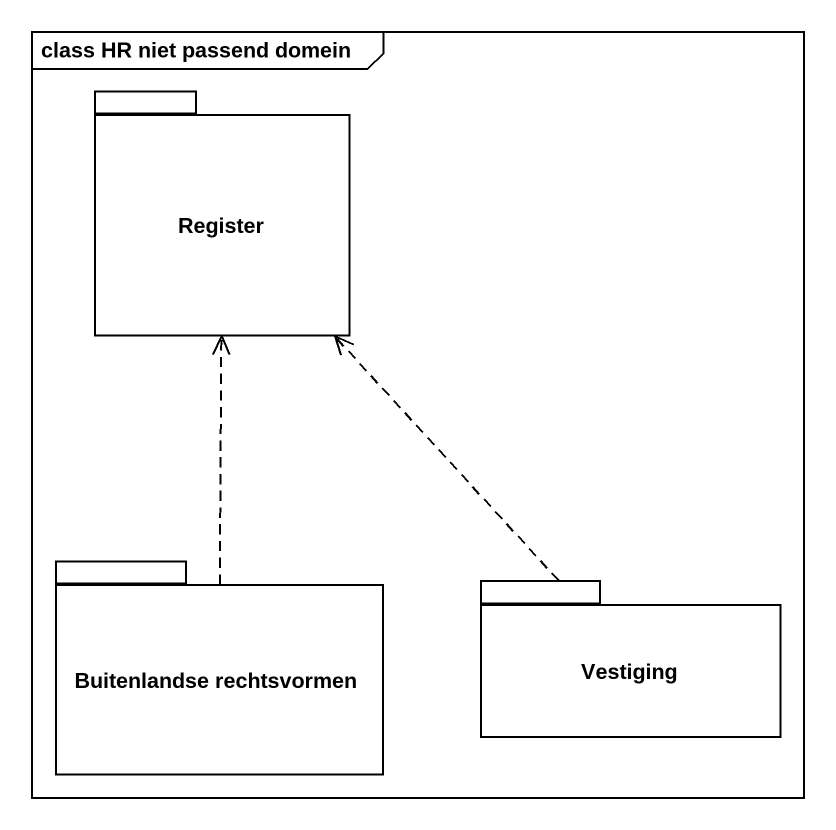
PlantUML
@startuml
mainframe class HR niet passend domein
package Register {
}
package "Buitenlandse rechtsvormen" as Buitenlandse_rechtsvormen {
}
package Vestiging {
}
Buitenlandse_rechtsvormen .up.> Register
Vestiging .up.> Register
@enduml
